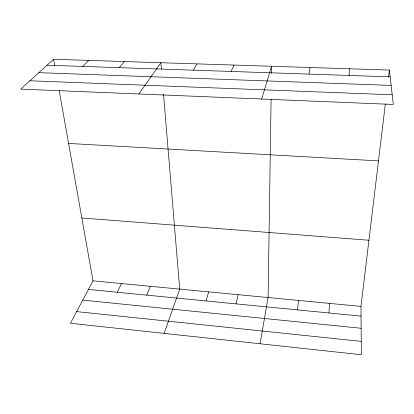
<?xml version="1.0" encoding="UTF-8"?>
<svg xmlns="http://www.w3.org/2000/svg" width="414" height="414" viewBox="0 0 414 414"><rect width="100%" height="100%" fill="white"/><g stroke="black" fill="none" stroke-linecap="round" stroke-linejoin="round"><path stroke-width="0.62" d="M271.087 99.339L268.101 297.537L260.09 343.77M271.481 73.268L271.589 66.276L261.664 99.029M349.121 75.457L349.302 68.771M328.99 312.989L329.497 303.39M297.475 309.9L298.546 300.44M59.202 90.702L93.005 280.842L70.452 323.251L361.339 354.731L360.977 306.391L385.33 103.955M388.56 77.102L389.408 70.059L53.613 59.269L20.7 89.108L393.3 104.452L389.408 70.059M308.942 74.096L310.039 67.513M236.016 303.881L238.159 294.68M206.048 300.947L208.697 291.87M164.156 333.394L179.712 289.107L163.514 94.32M146.701 295.135L150.334 286.307M231.126 71.456L233.926 65.065M117.328 292.258L121.437 283.554M193.431 70.178L197.033 63.88M138.871 93.973L160.886 62.721L161.408 69.034M119.263 67.663L124.391 61.546M82.784 66.426L88.643 60.397M47.061 65.21L390.179 76.849M38.828 72.673L391.147 85.419M29.88 80.782L392.208 94.785M68.579 143.441L378.479 160.891M81.827 217.987L368.931 240.249M93.005 280.842L360.977 306.391M88.436 289.427L361.049 316.125M82.759 300.114L361.137 328.276M76.647 311.602L361.236 341.384M53.613 59.269L54.731 65.552"/></g></svg>
